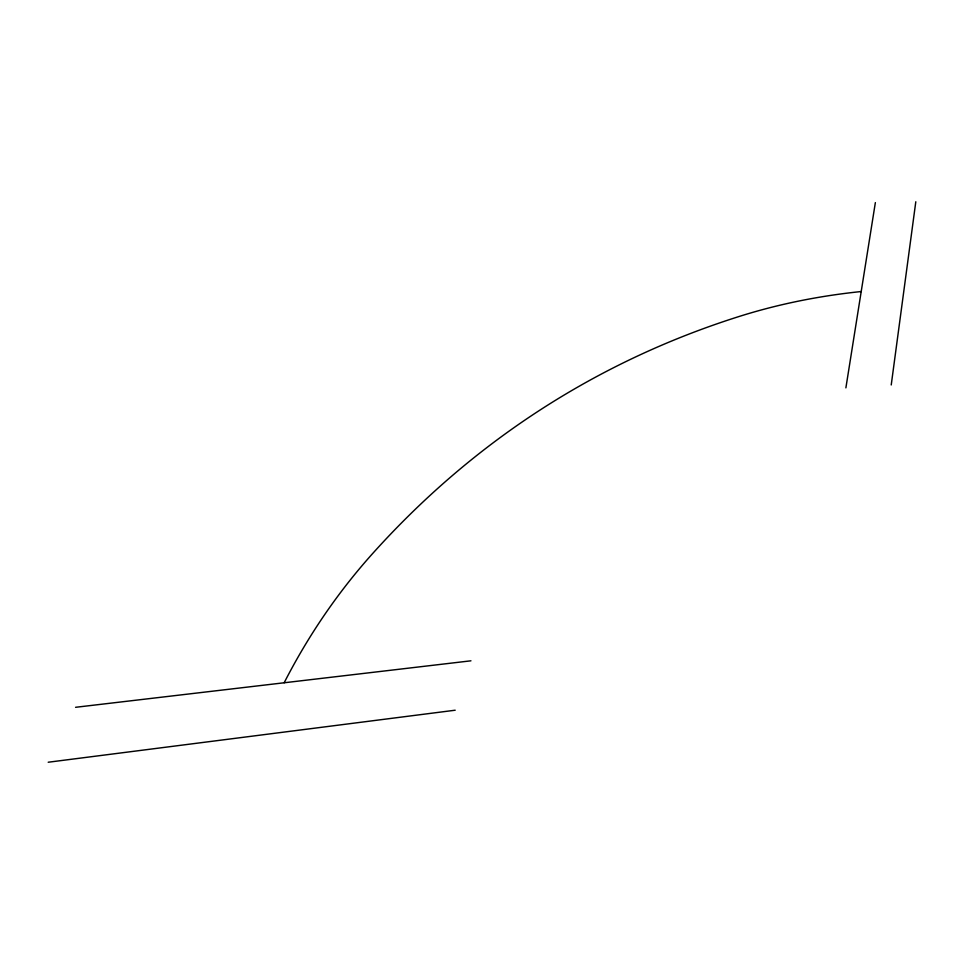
<?xml version="1.0" encoding="UTF-8"?>
<svg xmlns="http://www.w3.org/2000/svg" width="964" height="964" viewBox="0 0 964 964"><rect width="100%" height="100%" fill="white"/><g stroke="black" fill="none" stroke-linecap="round" stroke-linejoin="round"><path stroke-width="1.45" d="M891.23 384.961L915.8 201.765M845.886 387.865L875.36 202.609M48.2 762.235L455.189 710.215M75.578 707.299L470.95 660.81M861.214 291.538A999.029 683.729 44.5 0 0 738.822 316.578A2251.386 1350.203 59.2 0 0 373.297 552.806A1089.561 793.517 49.3 0 0 284.163 682.765"/></g></svg>
